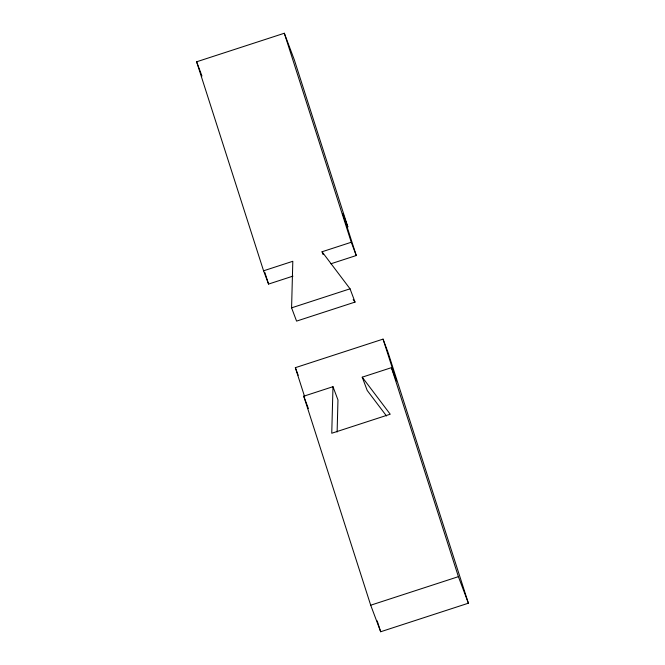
<?xml version="1.0" encoding="UTF-8"?>
<svg xmlns="http://www.w3.org/2000/svg" width="665" height="665" viewBox="0 0 665 665"><rect width="100%" height="100%" fill="white"/><g stroke="black" fill="none" stroke-linecap="round" stroke-linejoin="round"><path stroke-width="1" d="M356.265 255.526L351.278 242.251L322.043 251.769L350.048 288.818L355.035 302.085L296.573 321.112L291.586 307.845L292.808 261.287L263.573 270.805L196.616 61.795L284.321 33.25L294.296 59.792L347.862 226.989L342.874 213.723L356.265 255.526L330.929 263.772M383.048 339.125L388.036 352.392L468.384 603.205L380.679 631.75L370.704 605.208L303.747 396.207L332.982 386.689L331.752 433.248L390.222 414.22L362.217 377.171L391.452 367.662L396.44 380.929L383.048 339.125L295.343 367.679L304.686 396.839M337.122 432.034L337.97 399.956L332.982 386.689M263.573 270.805L268.56 284.071L292.924 276.141M291.586 307.845L350.048 288.818M370.704 605.208L458.401 576.663L468.384 603.205M353.173 299.616L355.035 302.085M386.498 415.966L367.205 390.446L362.217 377.171M322.043 251.769L323.115 254.612M196.616 61.795L201.961 76.018M295.343 367.679L298.194 375.26M303.747 396.207L308.377 408.526M284.321 33.25L351.278 242.251M391.452 367.662L458.401 576.663M377.196 620.886L380.679 631.75M264.828 272.409L268.56 284.071"/></g></svg>
